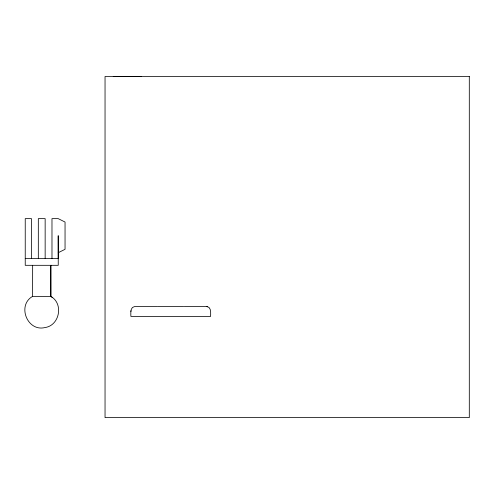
<?xml version="1.0" encoding="UTF-8"?>
<svg xmlns="http://www.w3.org/2000/svg" width="494" height="494" viewBox="0 0 494 494"><rect width="100%" height="100%" fill="white"/><g stroke="black" fill="none" stroke-linecap="round" stroke-linejoin="round"><path stroke-width="0.74" d="M32.653 265.315L32.61 296.381C16.784 305.261 27.3 331.931 44.929 327.565C59.718 325.565 63.819 303.433 50.728 296.381M157.29 306.564L134.541 306.564C130.046 307.107 130.793 313.375 130.904 316.438L210.574 316.438C210.685 313.375 211.438 307.101 206.937 306.564L184.225 306.564M130.904 311.498L130.953 310.732M58.243 252.706L65.047 249.309L65.047 222.047L58.218 218.638L51.981 218.638L51.981 258.442M32.789 296.357L50.87 296.381L50.826 265.315L50.826 296.357L52.599 297.641M113.231 76.379L141.111 76.379M25.237 258.442L58.243 258.442L58.218 235.675L58.243 265.315L25.237 265.315L25.237 218.638L31.493 218.638L31.493 258.442M157.827 306.564L183.651 306.564M207.758 306.688L206.937 306.564M45.152 258.442L45.152 218.638L38.322 218.638L38.322 258.442M469.3 76.49L105.043 76.49L105.043 417.621L469.3 417.621L469.3 76.49"/></g></svg>
